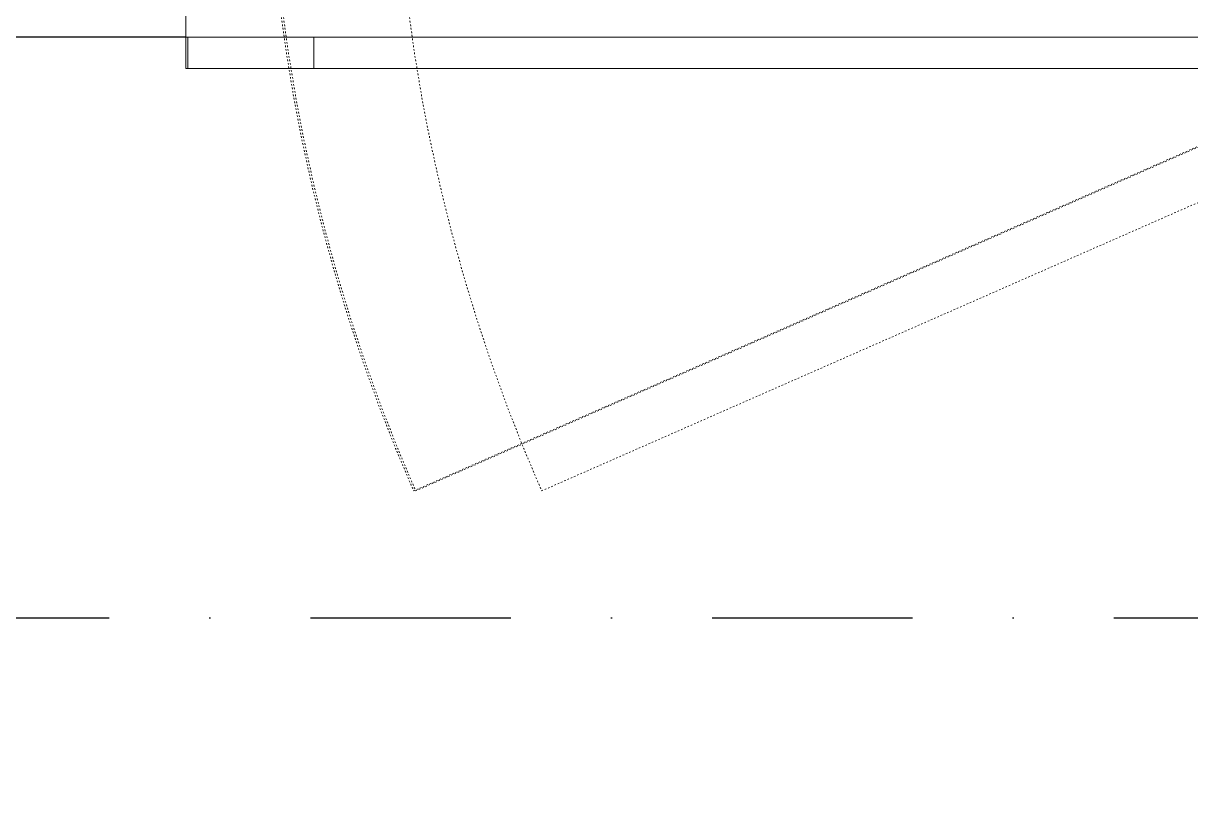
# Model space of a CAD drawing. Extents: x -1133 to 23780, y -1311 to 8245.
# Drawn here: x 20236.7 to 20310.8, y 2753.6 to 2803.9 of the extents above; entities that cross this region are included whole.
import ezdxf

# ---------------------------------------------------------------- set-up
doc = ezdxf.new("R2010")
doc.units = 0
doc.header["$MEASUREMENT"] = 0
doc.linetypes.add('DASHDOT', pattern=[25.4, 12.7, -6.35, 0, -6.35])
doc.linetypes.add('DOT2', pattern=[0.125, 0, -0.125])
doc.layers.get('0').update_dxf_attribs({"color": 9, "lineweight": 9})
for name, color, linetype, lineweight in [('06D', 9, 'Continuous', 9), ('14', 9, 'Continuous', 9), ('20', 9, 'DOT2', 9), ('35', 9, 'Continuous', 9), ('E-KABLO', 7, 'Continuous', 30)]:
    doc.layers.add(name, color=color, linetype=linetype, lineweight=lineweight)

# ---------------------------------------------------------------- blocks, each defined once
blk = doc.blocks.new('fsdfsfsfsfd')
at = {"layer": '06D', "elevation": 0}
blk.add_lwpolyline([(52591.75, -74474.977), (52589.75, -74474.977), (52589.75, -74595.977), (52591.75, -74595.977)], dxfattribs=at)
at = {"layer": '20', "elevation": 0}
blk.add_lwpolyline([(52607.49, -74590.872), (52562.943, -74489.432)], dxfattribs=at)
at = {"layer": '20'}
blk.add_arc((52607.49, -74590.872), 110.79, 89.60696, 113.70858, dxfattribs=at)
blk = doc.blocks.new('ÇATI KATI PLANI')
at = {"layer": '14'}
blk.add_lwpolyline([(20015.5, 2625), (20015.5, 2608), (20164.5, 2608), (20164.5, 2803), (20247, 2803), (20247, 2820.025)], dxfattribs=at)
at = {"rotation": 90}
blk.add_blockref('fsdfsfsfsfd', (-54227.977, -49788.75), dxfattribs=at)

msp = doc.modelspace()

# ---------------------------------------------------------------- linework, layer by layer
at = {"layer": '35'}
msp.add_lwpolyline([(21815.5, 2803), (20189.5, 2802.999), (20189.5, 2712), (20164.5, 2712), (20164.5, 2608), (20015.5, 2608), (20015.5, 2627), (19909.646, 2627), (19909.646, 2608), (19799.5, 2608), (19799.5, 2580), (19799.5, 2576.5), (19785.5, 2570.2), (19782.5, 2570.2), (19782.5, 2489.8), (19785.443, 2489.8), (19799.5, 2483.5), (19799.5, 2371), (21815.5, 2371)], dxfattribs=at)
at = {"layer": 'E-KABLO', "color": 6, "linetype": 'DASHDOT'}
msp.add_line((20203.919, 2766.143), (20400.629, 2766.143), dxfattribs=at)

# ---------------------------------------------------------------- block references
msp.add_blockref('ÇATI KATI PLANI', (0, 0))
at = {"rotation": 90}
for p in [(-54227.847, -49788.75), (-54219.847, -49788.75)]:
    msp.add_blockref('fsdfsfsfsfd', p, dxfattribs=at)

doc.saveas('drawing.dxf')
